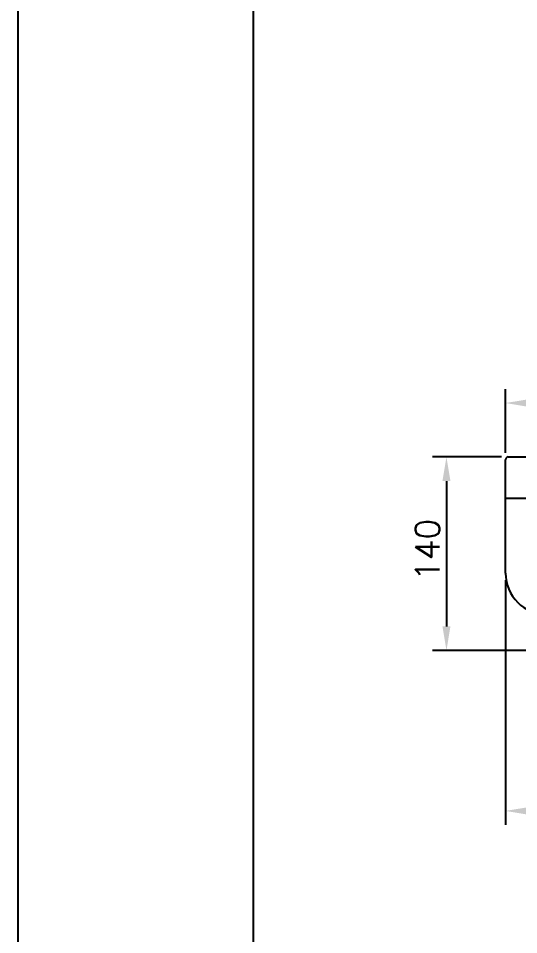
# Model space of a CAD drawing. Extents: x 1919 to 2339, y -1533 to -939.
# Drawn here: x 1919.1 to 1991.5, y -1440.5 to -1307.9 of the extents above; entities that cross this region are included whole.
import ezdxf

# ---------------------------------------------------------------- set-up
doc = ezdxf.new("R2010")
doc.units = 0
doc.header["$LTSCALE"] = 7
doc.header["$MEASUREMENT"] = 0
doc.layers.get('0').update_dxf_attribs({"color": 2, "linetype": 'CONTINUOUS'})
for name, color, linetype in [('08_ALL_FEATURES', 7, 'CONTINUOUS'), ('D', 2, 'CONTINUOUS'), ('DWG', 7, 'CONTINUOUS')]:
    doc.layers.add(name, color=color, linetype=linetype)
doc.styles.add('GHS', font='romans', dxfattribs={"bigfont": 'ghs'})

msp = doc.modelspace()

# ---------------------------------------------------------------- linework, layer by layer
at = {"color": 4}
msp.add_line((1953.08, -969.65), (1953.08, -1518.65), dxfattribs=at)
at = {"layer": '08_ALL_FEATURES', "color": 7, "linetype": 'Continuous'}
msp.add_line((2071.18, -1377.38), (1989.58, -1377.38), dxfattribs=at)
at = {"layer": 'D'}
for p, q in [((1989.58, -1370.78), (1989.58, -1361.58)), ((1988.98, -1371.38), (1979.03, -1371.38)), ((1981.03, -1374.88), (1981.03, -1395.88)), ((1989.58, -1389.18), (1989.58, -1424.58)), ((2010.38, -1399.38), (1979.03, -1399.38))]:
    msp.add_line(p, q, dxfattribs=at)
msp.add_lwpolyline([(1919.08, -938.65), (2339.08, -938.65), (2339.08, -1532.65), (1919.08, -1532.65)], close=True, dxfattribs=at)
for points in [[(1993.08, -1363), (1993.08, -1364.16), (1989.58, -1363.58)], [(1980.45, -1374.88), (1981.61, -1374.88), (1981.03, -1371.38)], [(1980.45, -1395.88), (1981.61, -1395.88), (1981.03, -1399.38)], [(1993.08, -1422), (1993.08, -1423.16), (1989.58, -1422.58)]]:
    msp.add_solid(points, dxfattribs=at)
at = {"layer": 'DWG', "linetype": 'Continuous'}
for p, q in [((1989.58, -1388.18), (1989.58, -1371.78)), ((1989.98, -1371.38), (2111.18, -1371.38))]:
    msp.add_line(p, q, dxfattribs=at)
for centre, radius, start, end in [((1989.98, -1371.78), 0.4, 90, 180), ((1995.58, -1388.18), 6, 180, 270)]:
    msp.add_arc(centre, radius, start, end, dxfattribs=at)

# ---------------------------------------------------------------- texts
at = {"layer": 'D', "insert": (1978.28, -1384.83), "char_height": 3.5, "attachment_point": 5, "rotation": 90, "style": 'GHS'}
msp.add_mtext('\\A1;140', dxfattribs=at)

doc.saveas('drawing.dxf')
